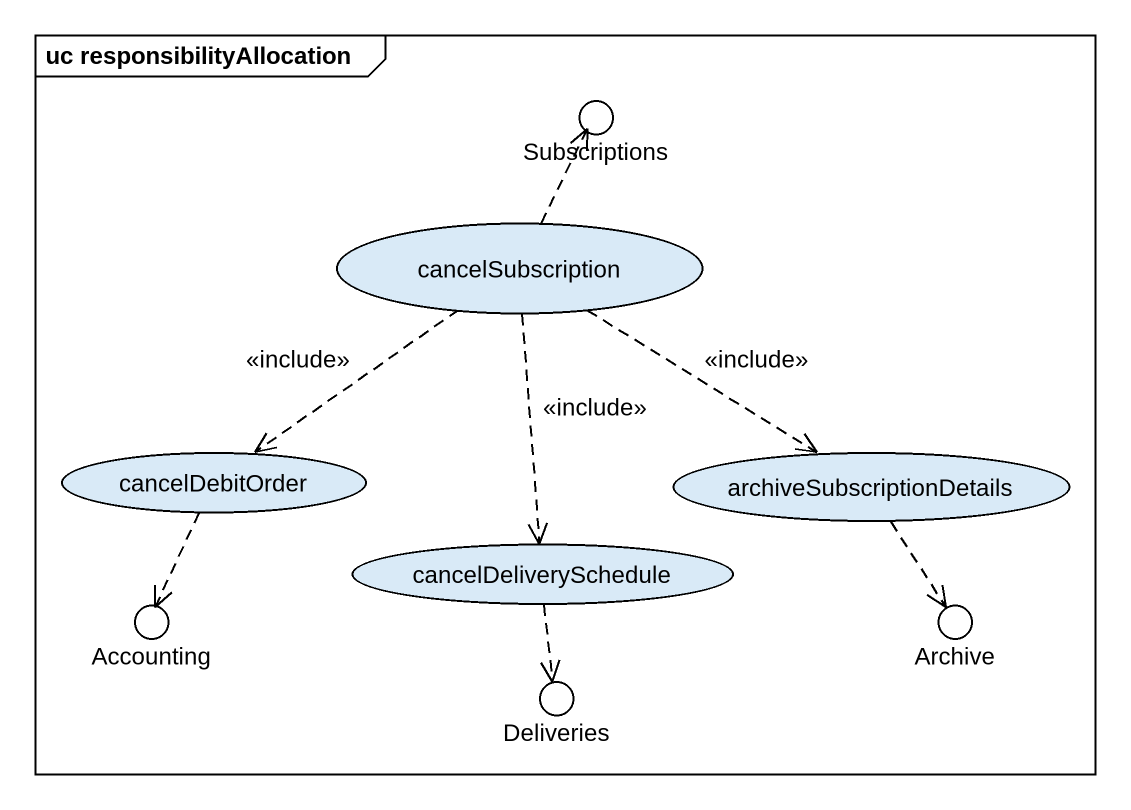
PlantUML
@startuml
mainframe uc responsibilityAllocation
() Subscriptions
usecase cancelSubscription
usecase cancelDebitOrder
usecase archiveSubscriptionDetails
usecase cancelDeliverySchedule
() Accounting
() Archive
() Deliveries
cancelSubscription .up.> Subscriptions
cancelSubscription ..> cancelDebitOrder : <<include>>
cancelSubscription ..> archiveSubscriptionDetails : <<include>>
cancelSubscription ..> cancelDeliverySchedule : <<include>>
cancelDebitOrder ..> Accounting
archiveSubscriptionDetails ..> Archive
cancelDeliverySchedule ..> Deliveries
@enduml
